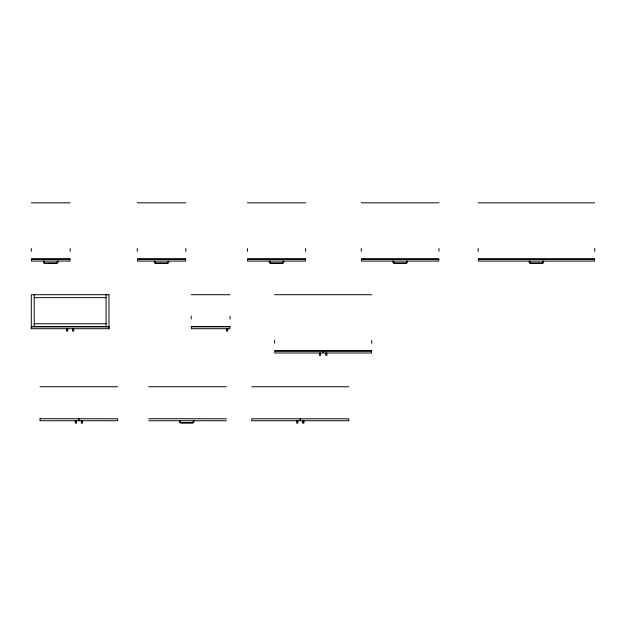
<?xml version="1.0" encoding="UTF-8"?>
<svg xmlns="http://www.w3.org/2000/svg" width="626" height="626" viewBox="0 0 626 626"><rect width="100%" height="100%" fill="white"/><g stroke="black" fill="none" stroke-linecap="round" stroke-linejoin="round"><path stroke-width="0.94" d="M31.3 202.824L70.143 202.824M137.282 202.824L185.836 202.824M247.411 202.824L305.676 202.824M361.265 202.824L438.959 202.824M478.162 202.824L594.7 202.824M31.3 258.961L70.143 258.961M137.282 258.961L185.836 258.961M247.411 258.961L305.676 258.961M361.265 258.961L438.959 258.961M478.162 258.961L594.7 258.961M191.235 294.729L230.078 294.729M274.611 294.729L371.727 294.729M34.211 297.64L106.076 297.64M34.211 323.759L106.076 323.759M191.235 326.576L230.078 326.576M31.3 326.678L108.994 326.678M274.611 350.857L371.727 350.857M40.001 386.758L117.696 386.758M148.722 386.758L226.416 386.758M251.722 386.758L348.839 386.758M40.001 418.708L117.696 418.802L117.696 420.742L78.946 420.742L78.946 418.802M148.722 418.708L226.416 418.802M148.722 420.742L226.416 420.742M302.71 422.495L303.876 422.495M594.7 248.467L594.7 251.386M543.712 261.097L543.517 262.795L542.257 263.523L530.347 263.499L529.346 262.795L529.15 261.097M543.032 261.097L542.985 262.333L542.257 262.842L530.472 262.834L529.831 261.097M478.162 248.467L478.162 251.386M438.959 248.467L438.959 251.386M407.393 261.097L407.197 262.795L405.938 263.523L394.028 263.499L393.026 262.795L392.831 261.097M406.712 261.097L406.665 262.333L405.938 262.842L394.153 262.834L393.504 261.097M371.727 340.372L371.727 343.283M361.265 248.467L361.265 251.386M326.866 352.994L326.866 355.419L325.7 355.419L325.7 352.994M320.645 352.994L320.645 355.419L319.479 355.419L319.479 352.994M305.676 248.467L305.676 251.386M303.876 420.742L303.876 423.176L302.71 423.176L302.71 420.742M300.378 418.802L300.378 420.742L348.839 420.742L348.839 418.802L251.722 418.802L251.722 420.742L300.183 420.742L300.183 418.802M297.859 420.742L297.859 423.176L296.693 423.176L296.693 420.742M283.828 261.097L283.633 262.795L282.373 263.523L270.463 263.499L269.454 262.795L269.258 261.097M283.148 261.097L283.101 262.333L282.373 262.842L270.581 262.834L269.939 261.097M274.611 340.372L274.611 343.283M247.411 248.467L247.411 251.386M230.078 316.091L230.078 319.002M227.747 328.713L227.747 331.146L226.581 331.146L226.581 328.713M193.982 420.742L193.786 422.448L192.526 423.176L180.617 423.153L179.607 422.448L179.412 420.742M193.301 420.742L193.254 421.979L192.526 422.495L180.734 422.48L180.092 420.742M191.235 316.091L191.235 319.002M185.836 248.467L185.836 251.386M168.84 261.097L168.644 262.795L167.385 263.523L155.483 263.499L154.473 262.795L154.278 261.097M168.167 261.097L168.12 262.333L167.385 262.842L155.6 262.834L154.958 261.097M137.282 248.467L137.282 251.386M108.893 328.713L108.893 326.772L31.394 326.772L31.394 328.713M106.076 294.729L106.076 326.678M82.444 420.742L82.444 423.176L81.278 423.176L81.278 420.742M78.751 418.802L78.751 420.742L40.001 420.742L40.001 418.802M76.419 420.742L76.419 423.176L75.253 423.176L75.253 420.742M73.743 328.713L73.743 331.146L72.577 331.146L72.577 328.713M70.143 248.467L70.143 251.386M67.718 328.713L67.718 331.146L66.552 331.146L66.552 328.713M58.007 261.097L57.811 262.795L56.551 263.523L44.642 263.499L43.632 262.795L43.437 261.097M57.326 261.097L57.279 262.333L56.551 262.842L44.759 262.834L44.117 261.097M34.211 294.729L34.211 326.678M31.3 248.467L31.3 251.386M69.956 259.156L31.496 259.156L31.496 261.097L69.956 261.097L69.956 259.156M185.648 259.156L137.477 259.156L137.477 261.097L185.648 261.097L185.648 259.156M305.48 259.156L247.606 259.156L247.606 261.097L305.48 261.097L305.48 259.156M438.763 259.156L361.46 259.156L361.46 261.097L438.763 261.097L438.763 259.156M594.504 259.156L478.358 259.156L478.358 261.097L594.504 261.097L594.504 259.156M108.994 294.729L31.3 294.729L31.3 328.713L108.994 328.713L108.994 294.729M229.883 326.772L191.431 326.772L191.431 328.713L229.883 328.713L229.883 326.772M322.781 351.053L274.806 351.053L274.806 352.994L322.781 352.994L322.781 351.053M371.539 351.053L323.564 351.053L323.564 352.994L371.539 352.994L371.539 351.053"/></g></svg>
